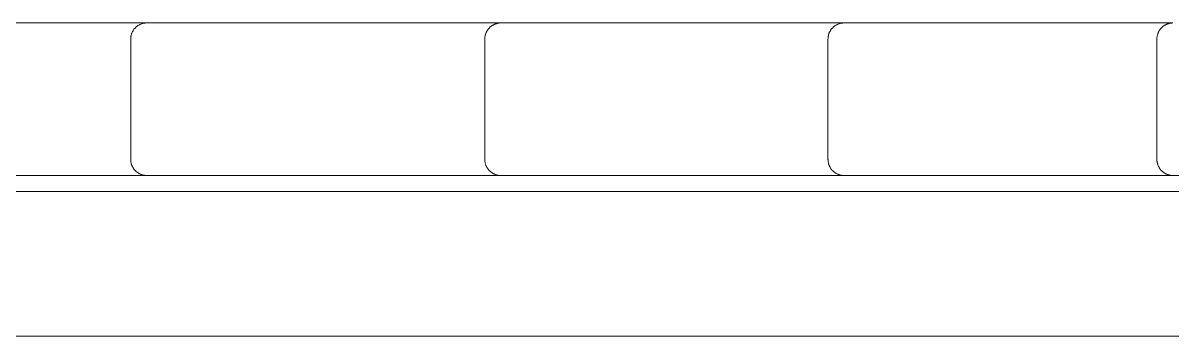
# Model space of a CAD drawing. Header units: millimetres. Extents: x -507 to 4570, y -12 to 3479.
# Drawn here: x 961.1 to 1247.2, y 2941.8 to 3019.8 of the extents above; entities that cross this region are included whole.
import ezdxf

# ---------------------------------------------------------------- set-up
doc = ezdxf.new("R2010")
doc.units = ezdxf.units.MM
doc.layers.add('ZANO_R', color=7, linetype='Continuous', lineweight=0)

msp = doc.modelspace()

# ---------------------------------------------------------------- linework, layer by layer
at = {"layer": 'ZANO_R'}
for p, q in [((975.51, 3019.82), (901.96, 3019.82)), ((991.93, 3019.82), (975.51, 3019.82)), ((988.83, 3018.35), (988.92, 3018.45)), ((988.92, 3018.45), (989.01, 3018.56)), ((989.01, 3018.56), (989.1, 3018.65)), ((989.1, 3018.65), (989.2, 3018.75)), ((989.2, 3018.75), (989.3, 3018.84)), ((989.3, 3018.84), (989.41, 3018.93)), ((989.41, 3018.93), (989.51, 3019.01)), ((989.51, 3019.01), (989.62, 3019.09)), ((989.62, 3019.09), (989.74, 3019.17)), ((989.74, 3019.17), (989.85, 3019.24)), ((989.85, 3019.24), (989.97, 3019.31)), ((989.97, 3019.31), (990.09, 3019.38)), ((990.09, 3019.38), (990.21, 3019.44)), ((990.21, 3019.44), (990.34, 3019.49)), ((990.34, 3019.49), (990.46, 3019.55)), ((990.46, 3019.55), (990.59, 3019.59)), ((990.59, 3019.59), (990.72, 3019.64)), ((990.72, 3019.64), (990.85, 3019.68)), ((990.85, 3019.68), (990.98, 3019.71)), ((990.98, 3019.71), (991.12, 3019.74)), ((991.12, 3019.74), (991.25, 3019.77)), ((991.25, 3019.77), (991.39, 3019.79)), ((991.39, 3019.79), (991.52, 3019.8)), ((991.52, 3019.8), (991.66, 3019.82)), ((991.66, 3019.82), (991.79, 3019.82)), ((991.79, 3019.82), (991.93, 3019.82)), ((1064.06, 3019.82), (991.93, 3019.82)), ((1080.03, 3019.82), (1064.06, 3019.82)), ((1076.93, 3018.35), (1077.02, 3018.45)), ((1077.02, 3018.45), (1077.11, 3018.56)), ((1077.11, 3018.56), (1077.2, 3018.65)), ((1077.2, 3018.65), (1077.3, 3018.75)), ((1077.3, 3018.75), (1077.4, 3018.84)), ((1077.4, 3018.84), (1077.51, 3018.93)), ((1077.51, 3018.93), (1077.62, 3019.01)), ((1077.62, 3019.01), (1077.73, 3019.09)), ((1077.73, 3019.09), (1077.84, 3019.17)), ((1077.84, 3019.17), (1077.96, 3019.24)), ((1077.96, 3019.24), (1078.07, 3019.31)), ((1078.07, 3019.31), (1078.19, 3019.38)), ((1078.19, 3019.38), (1078.32, 3019.44)), ((1078.32, 3019.44), (1078.44, 3019.49)), ((1078.44, 3019.49), (1078.57, 3019.55)), ((1078.57, 3019.55), (1078.69, 3019.59)), ((1078.69, 3019.59), (1078.82, 3019.64)), ((1078.82, 3019.64), (1078.95, 3019.68)), ((1078.95, 3019.68), (1079.09, 3019.71)), ((1079.09, 3019.71), (1079.22, 3019.74)), ((1079.22, 3019.74), (1079.35, 3019.77)), ((1079.35, 3019.77), (1079.49, 3019.79)), ((1079.49, 3019.79), (1079.62, 3019.8)), ((1079.62, 3019.8), (1079.76, 3019.82)), ((1079.76, 3019.82), (1079.9, 3019.82)), ((1079.9, 3019.82), (1080.03, 3019.82)), ((1150.05, 3019.82), (1080.03, 3019.82)), ((1165.31, 3019.82), (1150.05, 3019.82)), ((1162.31, 3018.35), (1162.4, 3018.45)), ((1162.4, 3018.45), (1162.49, 3018.56)), ((1162.49, 3018.56), (1162.59, 3018.65)), ((1162.59, 3018.65), (1162.68, 3018.75)), ((1162.68, 3018.75), (1162.78, 3018.84)), ((1162.78, 3018.84), (1162.89, 3018.93)), ((1162.89, 3018.93), (1163, 3019.01)), ((1163, 3019.01), (1163.11, 3019.09)), ((1163.11, 3019.09), (1163.22, 3019.17)), ((1163.22, 3019.17), (1163.34, 3019.24)), ((1163.34, 3019.24), (1163.45, 3019.31)), ((1163.45, 3019.31), (1163.57, 3019.38)), ((1163.57, 3019.38), (1163.7, 3019.44)), ((1163.7, 3019.44), (1163.82, 3019.49)), ((1163.82, 3019.49), (1163.95, 3019.55)), ((1163.95, 3019.55), (1164.07, 3019.59)), ((1164.07, 3019.59), (1164.2, 3019.64)), ((1164.2, 3019.64), (1164.33, 3019.68)), ((1164.33, 3019.68), (1164.47, 3019.71)), ((1164.47, 3019.71), (1164.6, 3019.74)), ((1164.6, 3019.74), (1164.73, 3019.77)), ((1164.73, 3019.77), (1164.87, 3019.79)), ((1164.87, 3019.79), (1165, 3019.8)), ((1165, 3019.8), (1165.14, 3019.82)), ((1165.14, 3019.82), (1165.28, 3019.82)), ((1165.28, 3019.82), (1165.41, 3019.82)), ((1232.62, 3019.82), (1165.41, 3019.82)), ((1247.13, 3019.82), (1232.62, 3019.82)), ((1244.14, 3018.35), (1244.23, 3018.45)), ((1244.23, 3018.45), (1244.32, 3018.56)), ((1244.32, 3018.56), (1244.41, 3018.65)), ((1244.41, 3018.65), (1244.51, 3018.75)), ((1244.51, 3018.75), (1244.61, 3018.84)), ((1244.61, 3018.84), (1244.72, 3018.93)), ((1244.72, 3018.93), (1244.82, 3019.01)), ((1244.82, 3019.01), (1244.93, 3019.09)), ((1244.93, 3019.09), (1245.05, 3019.17)), ((1245.05, 3019.17), (1245.16, 3019.24)), ((1245.16, 3019.24), (1245.28, 3019.31)), ((1245.28, 3019.31), (1245.4, 3019.38)), ((1245.4, 3019.38), (1245.52, 3019.44)), ((1245.52, 3019.44), (1245.65, 3019.49)), ((1245.65, 3019.49), (1245.77, 3019.55)), ((1245.77, 3019.55), (1245.9, 3019.59)), ((1245.9, 3019.59), (1246.03, 3019.64)), ((1246.03, 3019.64), (1246.16, 3019.68)), ((1246.16, 3019.68), (1246.29, 3019.71)), ((1246.29, 3019.71), (1246.43, 3019.74)), ((1246.43, 3019.74), (1246.56, 3019.77)), ((1246.56, 3019.77), (1246.7, 3019.79)), ((1246.7, 3019.79), (1246.83, 3019.8)), ((1246.83, 3019.8), (1246.97, 3019.82)), ((1246.97, 3019.82), (1247.1, 3019.82)), ((1247.1, 3019.82), (1247.24, 3019.82)), ((987.93, 3015.96), (987.94, 3016.1)), ((987.93, 3015.82), (987.93, 3015.96)), ((987.93, 2985.82), (987.93, 3015.82)), ((987.94, 3016.1), (987.95, 3016.23)), ((987.95, 3016.23), (987.97, 3016.37)), ((987.97, 3016.37), (987.99, 3016.5)), ((987.99, 3016.5), (988.01, 3016.64)), ((988.01, 3016.64), (988.04, 3016.77)), ((988.04, 3016.77), (988.08, 3016.9)), ((988.08, 3016.9), (988.12, 3017.03)), ((988.12, 3017.03), (988.16, 3017.16)), ((988.16, 3017.16), (988.21, 3017.29)), ((988.21, 3017.29), (988.26, 3017.42)), ((988.26, 3017.42), (988.32, 3017.54)), ((988.32, 3017.54), (988.38, 3017.67)), ((988.38, 3017.67), (988.44, 3017.79)), ((988.44, 3017.79), (988.51, 3017.9)), ((988.51, 3017.9), (988.59, 3018.02)), ((988.59, 3018.02), (988.66, 3018.13)), ((988.66, 3018.13), (988.74, 3018.24)), ((988.74, 3018.24), (988.83, 3018.35)), ((1076.03, 3015.82), (1076.04, 3015.96)), ((1076.03, 2985.82), (1076.03, 3015.82)), ((1076.04, 3016.1), (1076.05, 3016.23)), ((1076.04, 3015.96), (1076.04, 3016.1)), ((1076.05, 3016.23), (1076.07, 3016.37)), ((1076.07, 3016.37), (1076.09, 3016.5)), ((1076.09, 3016.5), (1076.12, 3016.64)), ((1076.12, 3016.64), (1076.15, 3016.77)), ((1076.15, 3016.77), (1076.18, 3016.9)), ((1076.18, 3016.9), (1076.22, 3017.03)), ((1076.22, 3017.03), (1076.26, 3017.16)), ((1076.26, 3017.16), (1076.31, 3017.29)), ((1076.31, 3017.29), (1076.36, 3017.42)), ((1076.36, 3017.42), (1076.42, 3017.54)), ((1076.42, 3017.54), (1076.48, 3017.67)), ((1076.48, 3017.67), (1076.55, 3017.79)), ((1076.55, 3017.79), (1076.62, 3017.9)), ((1076.62, 3017.9), (1076.69, 3018.02)), ((1076.69, 3018.02), (1076.77, 3018.13)), ((1076.77, 3018.13), (1076.85, 3018.24)), ((1076.85, 3018.24), (1076.93, 3018.35)), ((1161.41, 3015.82), (1161.42, 3015.96)), ((1161.41, 2985.82), (1161.41, 3015.82)), ((1161.42, 3016.1), (1161.43, 3016.23)), ((1161.42, 3015.96), (1161.42, 3016.1)), ((1161.43, 3016.23), (1161.45, 3016.37)), ((1161.45, 3016.37), (1161.47, 3016.5)), ((1161.47, 3016.5), (1161.5, 3016.64)), ((1161.5, 3016.64), (1161.53, 3016.77)), ((1161.53, 3016.77), (1161.56, 3016.9)), ((1161.56, 3016.9), (1161.6, 3017.03)), ((1161.6, 3017.03), (1161.64, 3017.16)), ((1161.64, 3017.16), (1161.69, 3017.29)), ((1161.69, 3017.29), (1161.74, 3017.42)), ((1161.74, 3017.42), (1161.8, 3017.54)), ((1161.8, 3017.54), (1161.86, 3017.67)), ((1161.86, 3017.67), (1161.93, 3017.79)), ((1161.93, 3017.79), (1162, 3017.9)), ((1162, 3017.9), (1162.07, 3018.02)), ((1162.07, 3018.02), (1162.15, 3018.13)), ((1162.15, 3018.13), (1162.23, 3018.24)), ((1162.23, 3018.24), (1162.31, 3018.35)), ((1243.24, 3015.96), (1243.25, 3016.1)), ((1243.24, 3015.82), (1243.24, 3015.96)), ((1243.24, 2985.82), (1243.24, 3015.82)), ((1243.25, 3016.1), (1243.26, 3016.23)), ((1243.26, 3016.23), (1243.28, 3016.37)), ((1243.28, 3016.37), (1243.3, 3016.5)), ((1243.3, 3016.5), (1243.33, 3016.64)), ((1243.33, 3016.64), (1243.36, 3016.77)), ((1243.36, 3016.77), (1243.39, 3016.9)), ((1243.39, 3016.9), (1243.43, 3017.03)), ((1243.43, 3017.03), (1243.47, 3017.16)), ((1243.47, 3017.16), (1243.52, 3017.29)), ((1243.52, 3017.29), (1243.57, 3017.42)), ((1243.57, 3017.42), (1243.63, 3017.54)), ((1243.63, 3017.54), (1243.69, 3017.67)), ((1243.69, 3017.67), (1243.75, 3017.79)), ((1243.75, 3017.79), (1243.82, 3017.9)), ((1243.82, 3017.9), (1243.9, 3018.02)), ((1243.9, 3018.02), (1243.97, 3018.13)), ((1243.97, 3018.13), (1244.05, 3018.24)), ((1244.05, 3018.24), (1244.14, 3018.35)), ((987.93, 2985.69), (987.93, 2985.82)), ((987.94, 2985.55), (987.93, 2985.69)), ((987.95, 2985.41), (987.94, 2985.55)), ((987.97, 2985.28), (987.95, 2985.41)), ((987.99, 2985.14), (987.97, 2985.28)), ((988.01, 2985.01), (987.99, 2985.14)), ((988.04, 2984.88), (988.01, 2985.01)), ((988.08, 2984.74), (988.04, 2984.88)), ((988.12, 2984.61), (988.08, 2984.74)), ((988.16, 2984.48), (988.12, 2984.61)), ((988.21, 2984.35), (988.16, 2984.48)), ((988.26, 2984.23), (988.21, 2984.35)), ((988.32, 2984.1), (988.26, 2984.23)), ((988.38, 2983.98), (988.32, 2984.1)), ((1076.04, 2985.69), (1076.03, 2985.82)), ((1076.04, 2985.55), (1076.04, 2985.69)), ((1076.05, 2985.41), (1076.04, 2985.55)), ((1076.07, 2985.28), (1076.05, 2985.41)), ((1076.09, 2985.14), (1076.07, 2985.28)), ((1076.12, 2985.01), (1076.09, 2985.14)), ((1076.15, 2984.88), (1076.12, 2985.01)), ((1076.18, 2984.74), (1076.15, 2984.88)), ((1076.22, 2984.61), (1076.18, 2984.74)), ((1076.27, 2984.48), (1076.22, 2984.61)), ((1076.31, 2984.35), (1076.27, 2984.48)), ((1076.37, 2984.23), (1076.31, 2984.35)), ((1076.42, 2984.1), (1076.37, 2984.23)), ((1076.48, 2983.98), (1076.42, 2984.1)), ((1161.42, 2985.69), (1161.41, 2985.82)), ((1161.42, 2985.55), (1161.42, 2985.69)), ((1161.43, 2985.41), (1161.42, 2985.55)), ((1161.45, 2985.28), (1161.43, 2985.41)), ((1161.47, 2985.14), (1161.45, 2985.28)), ((1161.5, 2985.01), (1161.47, 2985.14)), ((1161.53, 2984.88), (1161.5, 2985.01)), ((1161.56, 2984.74), (1161.53, 2984.88)), ((1161.6, 2984.61), (1161.56, 2984.74)), ((1161.65, 2984.48), (1161.6, 2984.61)), ((1161.69, 2984.35), (1161.65, 2984.48)), ((1161.75, 2984.23), (1161.69, 2984.35)), ((1161.8, 2984.1), (1161.75, 2984.23)), ((1161.86, 2983.98), (1161.8, 2984.1)), ((1243.24, 2985.69), (1243.24, 2985.82)), ((1243.25, 2985.55), (1243.24, 2985.69)), ((1243.26, 2985.41), (1243.25, 2985.55)), ((1243.28, 2985.28), (1243.26, 2985.41)), ((1243.3, 2985.14), (1243.28, 2985.28)), ((1243.33, 2985.01), (1243.3, 2985.14)), ((1243.36, 2984.88), (1243.33, 2985.01)), ((1243.39, 2984.74), (1243.36, 2984.88)), ((1243.43, 2984.61), (1243.39, 2984.74)), ((1243.47, 2984.48), (1243.43, 2984.61)), ((1243.52, 2984.35), (1243.47, 2984.48)), ((1243.57, 2984.23), (1243.52, 2984.35)), ((1243.63, 2984.1), (1243.57, 2984.23)), ((1243.69, 2983.98), (1243.63, 2984.1)), ((149.23, 2981.82), (1450.31, 2981.82)), ((988.45, 2983.86), (988.38, 2983.98)), ((988.52, 2983.74), (988.45, 2983.86)), ((988.59, 2983.63), (988.52, 2983.74)), ((988.67, 2983.51), (988.59, 2983.63)), ((988.75, 2983.4), (988.67, 2983.51)), ((988.83, 2983.29), (988.75, 2983.4)), ((988.92, 2983.19), (988.83, 2983.29)), ((989.01, 2983.09), (988.92, 2983.19)), ((989.11, 2982.99), (989.01, 2983.09)), ((989.21, 2982.89), (989.11, 2982.99)), ((989.31, 2982.8), (989.21, 2982.89)), ((989.41, 2982.72), (989.31, 2982.8)), ((989.52, 2982.63), (989.41, 2982.72)), ((989.63, 2982.55), (989.52, 2982.63)), ((989.75, 2982.47), (989.63, 2982.55)), ((989.86, 2982.4), (989.75, 2982.47)), ((989.98, 2982.33), (989.86, 2982.4)), ((990.1, 2982.27), (989.98, 2982.33)), ((990.22, 2982.21), (990.1, 2982.27)), ((990.35, 2982.15), (990.22, 2982.21)), ((990.48, 2982.1), (990.35, 2982.15)), ((990.6, 2982.05), (990.48, 2982.1)), ((990.73, 2982.01), (990.6, 2982.05)), ((990.87, 2981.97), (990.73, 2982.01)), ((991, 2981.93), (990.87, 2981.97)), ((991.13, 2981.91), (991, 2981.93)), ((991.27, 2981.88), (991.13, 2981.91)), ((991.4, 2981.86), (991.27, 2981.88)), ((991.54, 2981.84), (991.4, 2981.86)), ((991.67, 2981.83), (991.54, 2981.84)), ((991.81, 2981.83), (991.67, 2981.83)), ((1076.55, 2983.86), (1076.48, 2983.98)), ((1076.62, 2983.74), (1076.55, 2983.86)), ((1076.69, 2983.63), (1076.62, 2983.74)), ((1076.77, 2983.51), (1076.69, 2983.63)), ((1076.85, 2983.4), (1076.77, 2983.51)), ((1076.94, 2983.29), (1076.85, 2983.4)), ((1077.02, 2983.19), (1076.94, 2983.29)), ((1077.12, 2983.09), (1077.02, 2983.19)), ((1077.21, 2982.99), (1077.12, 2983.09)), ((1077.31, 2982.89), (1077.21, 2982.99)), ((1077.41, 2982.8), (1077.31, 2982.89)), ((1077.52, 2982.72), (1077.41, 2982.8)), ((1077.63, 2982.63), (1077.52, 2982.72)), ((1077.74, 2982.55), (1077.63, 2982.63)), ((1077.85, 2982.47), (1077.74, 2982.55)), ((1077.97, 2982.4), (1077.85, 2982.47)), ((1078.08, 2982.33), (1077.97, 2982.4)), ((1078.2, 2982.27), (1078.08, 2982.33)), ((1078.33, 2982.21), (1078.2, 2982.27)), ((1078.45, 2982.15), (1078.33, 2982.21)), ((1078.58, 2982.1), (1078.45, 2982.15)), ((1078.71, 2982.05), (1078.58, 2982.1)), ((1078.84, 2982.01), (1078.71, 2982.05)), ((1078.97, 2981.97), (1078.84, 2982.01)), ((1079.1, 2981.93), (1078.97, 2981.97)), ((1079.24, 2981.91), (1079.1, 2981.93)), ((1079.37, 2981.88), (1079.24, 2981.91)), ((1079.51, 2981.86), (1079.37, 2981.88)), ((1079.64, 2981.84), (1079.51, 2981.86)), ((1079.78, 2981.83), (1079.64, 2981.84)), ((1079.91, 2981.83), (1079.78, 2981.83)), ((1161.93, 2983.86), (1161.86, 2983.98)), ((1162, 2983.74), (1161.93, 2983.86)), ((1162.07, 2983.63), (1162, 2983.74)), ((1162.15, 2983.51), (1162.07, 2983.63)), ((1162.23, 2983.4), (1162.15, 2983.51)), ((1162.32, 2983.29), (1162.23, 2983.4)), ((1162.4, 2983.19), (1162.32, 2983.29)), ((1162.5, 2983.09), (1162.4, 2983.19)), ((1162.59, 2982.99), (1162.5, 2983.09)), ((1162.69, 2982.89), (1162.59, 2982.99)), ((1162.79, 2982.8), (1162.69, 2982.89)), ((1162.9, 2982.72), (1162.79, 2982.8)), ((1163.01, 2982.63), (1162.9, 2982.72)), ((1163.12, 2982.55), (1163.01, 2982.63)), ((1163.23, 2982.47), (1163.12, 2982.55)), ((1163.35, 2982.4), (1163.23, 2982.47)), ((1163.46, 2982.33), (1163.35, 2982.4)), ((1163.58, 2982.27), (1163.46, 2982.33)), ((1163.71, 2982.21), (1163.58, 2982.27)), ((1163.83, 2982.15), (1163.71, 2982.21)), ((1163.96, 2982.1), (1163.83, 2982.15)), ((1164.09, 2982.05), (1163.96, 2982.1)), ((1164.22, 2982.01), (1164.09, 2982.05)), ((1164.35, 2981.97), (1164.22, 2982.01)), ((1164.48, 2981.93), (1164.35, 2981.97)), ((1164.62, 2981.91), (1164.48, 2981.93)), ((1164.75, 2981.88), (1164.62, 2981.91)), ((1164.89, 2981.86), (1164.75, 2981.88)), ((1165.02, 2981.84), (1164.89, 2981.86)), ((1165.16, 2981.83), (1165.02, 2981.84)), ((1165.3, 2981.83), (1165.16, 2981.83)), ((1243.76, 2983.86), (1243.69, 2983.98)), ((1243.83, 2983.74), (1243.76, 2983.86)), ((1243.9, 2983.63), (1243.83, 2983.74)), ((1243.98, 2983.51), (1243.9, 2983.63)), ((1244.06, 2983.4), (1243.98, 2983.51)), ((1244.14, 2983.29), (1244.06, 2983.4)), ((1244.23, 2983.19), (1244.14, 2983.29)), ((1244.32, 2983.09), (1244.23, 2983.19)), ((1244.42, 2982.99), (1244.32, 2983.09)), ((1244.52, 2982.89), (1244.42, 2982.99)), ((1244.62, 2982.8), (1244.52, 2982.89)), ((1244.73, 2982.72), (1244.62, 2982.8)), ((1244.83, 2982.63), (1244.73, 2982.72)), ((1244.94, 2982.55), (1244.83, 2982.63)), ((1245.06, 2982.47), (1244.94, 2982.55)), ((1245.17, 2982.4), (1245.06, 2982.47)), ((1245.29, 2982.33), (1245.17, 2982.4)), ((1245.41, 2982.27), (1245.29, 2982.33)), ((1245.54, 2982.21), (1245.41, 2982.27)), ((1245.66, 2982.15), (1245.54, 2982.21)), ((1245.79, 2982.1), (1245.66, 2982.15)), ((1245.92, 2982.05), (1245.79, 2982.1)), ((1246.05, 2982.01), (1245.92, 2982.05)), ((1246.18, 2981.97), (1246.05, 2982.01)), ((1246.31, 2981.93), (1246.18, 2981.97)), ((1246.44, 2981.91), (1246.31, 2981.93)), ((1246.58, 2981.88), (1246.44, 2981.91)), ((1246.71, 2981.86), (1246.58, 2981.88)), ((1246.85, 2981.84), (1246.71, 2981.86)), ((1246.99, 2981.83), (1246.85, 2981.84)), ((1247.12, 2981.83), (1246.99, 2981.83)), ((149.23, 2977.82), (1450.31, 2977.82)), ((1450.31, 2941.82), (149.23, 2941.82))]:
    msp.add_line(p, q, dxfattribs=at)

doc.saveas('drawing.dxf')
